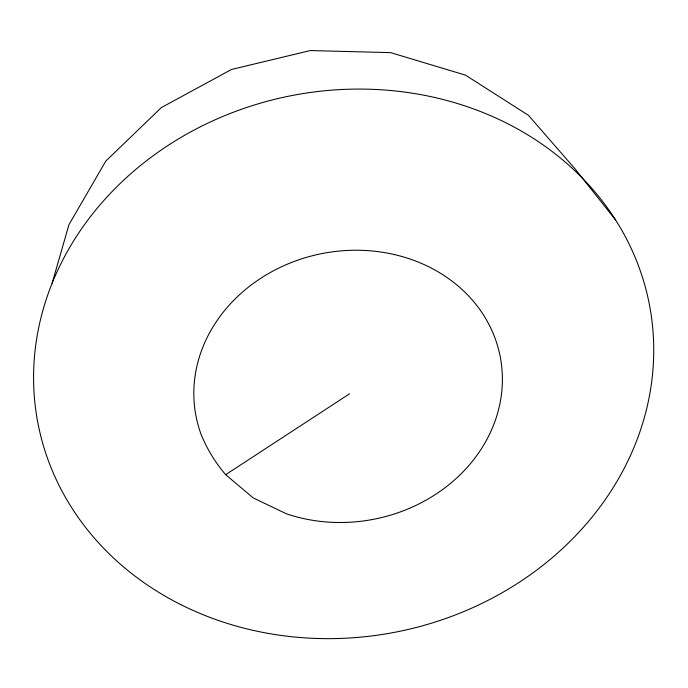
<?xml version="1.0" encoding="UTF-8"?>
<svg xmlns="http://www.w3.org/2000/svg" width="688" height="688" viewBox="0 0 688 688"><rect width="100%" height="100%" fill="white"/><g stroke="black" fill="none" stroke-linecap="round" stroke-linejoin="round"><path stroke-width="1.03" d="M52.133 283.207L68.929 224.735L105.814 161.069L161.362 107.577L231.521 69.462L310.314 50.559L390.681 52.641L465.449 75.121L528.418 115.309L575.099 168.938L615.648 220.048M225.664 474.686L253.167 497.88L286.371 513.79A154.989 135.347 -11.2 0 0 500.15 402.557A154.989 135.347 -11.2 0 0 337.352 251.24A154.989 135.347 -11.2 0 0 201.188 434.618C207.14 449.23 215.353 462.603 225.664 474.686L349.573 393.785M180.729 604.58A311.44 273.256 -11.2 0 0 653.6 358.267A311.44 273.256 -11.2 0 0 196.622 128.733A311.44 273.256 -11.2 0 0 180.729 604.58"/></g></svg>
